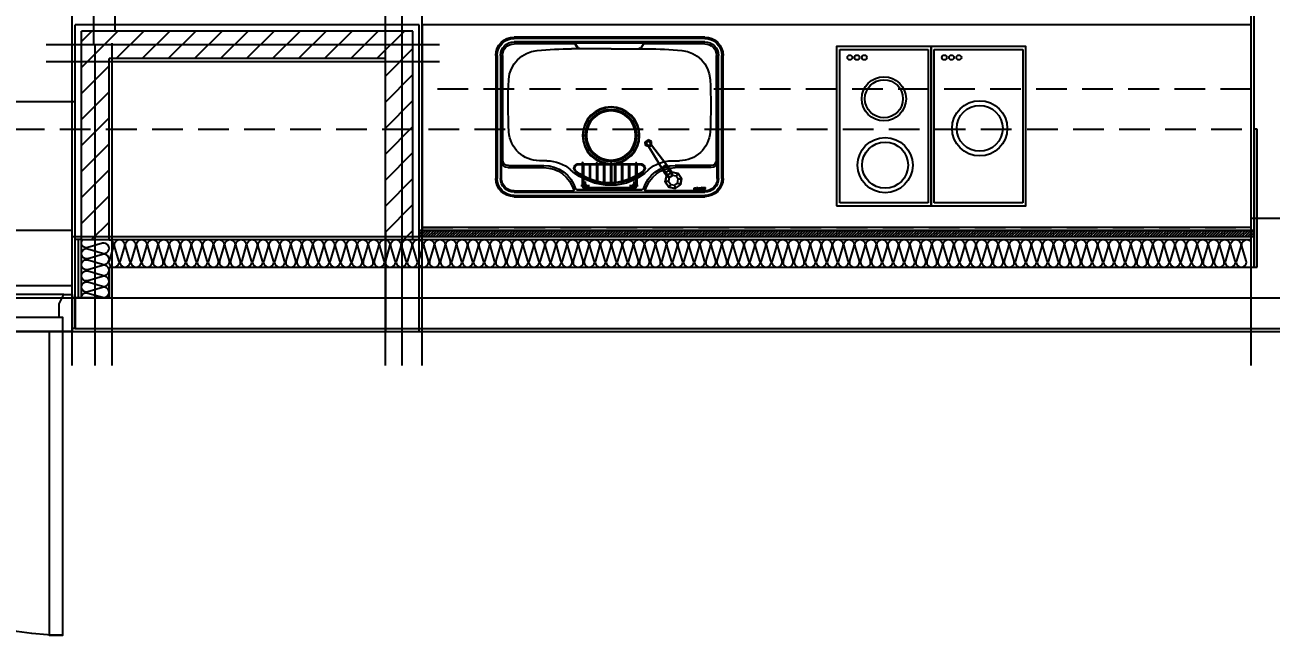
# Model space of a CAD drawing. Header units: millimetres. Extents: x 0 to 1390178, y 0 to 110113.
# Drawn here: x 723288 to 727347, y 39502 to 41491 of the extents above; entities that cross this region are included whole.
import ezdxf
from ezdxf.enums import TextEntityAlignment as Align
from ezdxf.xclip import XClip

# ---------------------------------------------------------------- set-up
doc = ezdxf.new("R2018")
doc.units = ezdxf.units.MM
doc.header["$LTSCALE"] = 100
doc.header["$XCLIPFRAME"] = 0
for name, pattern in [('X - 단위세대 확장형$0$CEN', [62, 60, -1, 0, -1]), ('X - 단위세대 확장형$0$HID', [1.5, 1, -0.5]), ('X - 단위세대 확장형$0$X-84$0$HID', [2.3, 1.5, -0.8]), ('X - 평면도$0$CEN', [62, 60, -1, 0, -1])]:
    doc.linetypes.add(name, pattern=pattern)
doc.layers.get('DEFPOINTS').update_dxf_attribs({"color": 145})
for name, color, linetype in [('SYM', 7, 'Continuous'), ('X - SHEET$0$AA-BORD-TEXT', 3, 'Continuous'), ('X - 단위세대 확장형$0$A-CEN', 1, 'X - 단위세대 확장형$0$CEN'), ('X - 단위세대 확장형$0$A-CON', 2, 'Continuous'), ('X - 단위세대 확장형$0$A-FIN', 8, 'Continuous'), ('X - 단위세대 확장형$0$A-INS', 9, 'Continuous'), ('X - 단위세대 확장형$0$A-TILE', 253, 'Continuous'), ('X - 단위세대 확장형$0$A-WALB', 3, 'Continuous'), ('X - 단위세대 확장형$0$AA-WAXM-CONC', 2, 'Continuous'), ('X - 단위세대 확장형$0$AA-XXXX-CNTL', 1, 'X - 단위세대 확장형$0$CEN'), ('X - 단위세대 확장형$0$AA-XXXX-PATT', 8, 'Continuous'), ('X - 단위세대 확장형$0$F-KIT', 6, 'Continuous'), ('X - 단위세대 확장형$0$X-25$0$AA-XXXX-FINL', 6, 'Continuous'), ('X - 단위세대 확장형$0$X-84$0$02_F-KIT', 6, 'Continuous'), ('X - 단위세대 확장형$0$X-84$0$AA-FFXM-KICH', 4, 'Continuous'), ('X - 단위세대 확장형$0$X-84$0$AA-XXXX-FINL', 6, 'Continuous'), ('X - 단위세대 확장형$0$결로방지단열재', 7, 'X - 단위세대 확장형$0$HID'), ('X - 평면도$0$AA-XXXX-CNTL', 1, 'X - 평면도$0$CEN')]:
    doc.layers.add(name, color=color, linetype=linetype)
doc.layers.add('X - 단위세대 확장형$0$A-door', color=4, linetype='Continuous', lineweight=25)
doc.layers.add('X - 단위세대 확장형$0$A-MC', color=171, linetype='Continuous', plot=False)
doc.layers.add('X - 단위세대 확장형$0$DEFPOINT', color=163, linetype='Continuous', plot=False)
doc.styles.get("Standard").update_dxf_attribs({"font": 'Dotum.ttf'})
doc.styles.add('X - SHEET$0$HAUD01', font='Dotum.ttf')

# ---------------------------------------------------------------- blocks, each defined once
blk = doc.blocks.new('X - SHEET$0$HAUDsheetV')
at = {"layer": 'X - SHEET$0$AA-BORD-TEXT', "color": 3, "style": 'X - SHEET$0$HAUD01'}
for tag, p in [('PJCode', (786, 567.935)), ('작성자', (786.112, 194.824)), ('검토자', (786.112, 181.824)), ('최종검토자', (786.112, 168.824)), ('승인자', (786.112, 155.824)), ('일자', (786.832, 144.018)), ('개정번호', (812, 65.92))]:
    blk.add_attdef(tag, text='', height=3, dxfattribs=at).set_placement(p, align=Align.MIDDLE_CENTER)
at = {"layer": 'X - SHEET$0$AA-BORD-TEXT', "color": 3, "lineweight": 30, "flags": 104}
blk.add_attdef('PJTitle', text='', height=4, dxfattribs=at).set_placement((787.248, 536.622), align=Align.MIDDLE_CENTER)
blk = doc.blocks.new('X - SHEET')
ref = blk.add_blockref('X - SHEET$0$HAUDsheetV', (-100, 0), dxfattribs=dict(xscale=100, yscale=100, zscale=100))
lines = blk.add_mtext('중랑구 상봉동 116-49번지 일원 2030 청년주택 \\P신축공사', dxfattribs={"layer": 'X - SHEET$0$AA-BORD-TEXT', "color": 3, "insert": (78624.8, 53662.2), "char_height": 5056.517, "attachment_point": 1})
ref.add_attrib('PJTitle', '', (78624.8, 53662.2), dxfattribs={"flags": 104}).embed_mtext(lines)
blk = doc.blocks.new('X - 단위세대 확장형$0$X-84$0$C5B5B6358')
at = {"layer": 'X - 단위세대 확장형$0$X-84$0$AA-FFXM-KICH', "color": 8}
for p, q in [((59.2, 520), (680.8, 520)), ((59.2, 516), (680.8, 516)), ((59.2, 505), (680.8, 505)), ((59.2, 501.3), (251.7, 501.3)), ((264.1, 497.3), (475.9, 497.3)), ((475.9, 497.3), (264.1, 497.3)), ((291, 470), (291, 498)), ((291, 493.5), (449, 493.5)), ((291, 489.5), (449, 489.5)), ((449, 470), (449, 498)), ((680.8, 501.3), (488.3, 501.3)), ((652, 494.8), (653, 494.8)), ((652, 493), (653, 493)), ((653, 497.1), (653, 494.8)), ((653, 497.1), (654.9, 497.1)), ((653, 493), (653, 490)), ((653, 490), (654.9, 490)), ((654.9, 497.1), (654.9, 490)), ((655.9, 497.1), (655.9, 490)), ((655.9, 497.1), (657.8, 497.1)), ((655.9, 490), (657.8, 490)), ((657.8, 497.1), (657.8, 490)), ((659.4, 497.1), (659.4, 495)), ((659.4, 497.1), (661.3, 497.1)), ((659.9, 492.2), (669, 492.2)), ((659.9, 492.2), (659.9, 490.6)), ((659.9, 490.6), (668.4, 490.6)), ((661.3, 497.1), (661.3, 495.2)), ((661.5, 492.9), (663.9, 492.9)), ((661.9, 494.6), (665.6, 494.6)), ((663.9, 496.2), (663.9, 492.9)), ((663.9, 496.2), (665.6, 496.2)), ((665.6, 497.1), (665.6, 496.2)), ((665.6, 497.1), (667.4, 497.1)), ((665.6, 494.6), (665.6, 492.9)), ((665.6, 492.9), (667.4, 492.9)), ((667.4, 497.1), (667.4, 492.9)), ((668.4, 497.1), (668.4, 492.9)), ((668.4, 497.1), (670.2, 497.1)), ((668.4, 492.9), (670.2, 492.9)), ((668.4, 490.6), (668.4, 489.2)), ((668.4, 489.2), (670.2, 489.2)), ((670.2, 497.1), (670.2, 492.9)), ((670.2, 491), (670.2, 489.2)), ((671.6, 492.9), (674.7, 496.3)), ((671.6, 492.9), (674, 492.9)), ((671.6, 491.9), (682.9, 491.9)), ((671.6, 491.9), (671.6, 490.3)), ((671.6, 490.3), (682.9, 490.3)), ((674, 492.9), (676.2, 495.2)), ((676.5, 497.1), (678, 497.1)), ((676.6, 495.4), (677.9, 495.4)), ((678.3, 495.2), (680.4, 492.9)), ((682.8, 492.9), (679.8, 496.3)), ((680.4, 492.9), (682.8, 492.9)), ((682.9, 491.9), (682.9, 490.3)), ((0, 59.2), (0, 460.8)), ((4, 59.2), (4, 460.8)), ((15, 59.2), (15, 460.8)), ((18.7, 460.8), (18.7, 405.6)), ((277, 484), (305, 484)), ((281, 456.5), (281, 483.5)), ((281, 415.5), (281, 449.7)), ((285, 456.5), (285, 483.5)), ((285, 415.5), (285, 451.9)), ((304.5, 415.5), (304.5, 461)), ((307.5, 415.5), (307.5, 462.2)), ((327.5, 471.6), (327.5, 473.6)), ((327.5, 415.5), (327.5, 468.5)), ((330.5, 472.3), (330.5, 473.6)), ((330.5, 415.5), (330.5, 469.3)), ((350.5, 415.5), (350.5, 472.9)), ((353.5, 415.5), (353.5, 473.3)), ((373.5, 477.5), (373.5, 479.1)), ((373.5, 415.5), (373.5, 474.5)), ((376.5, 477.5), (376.5, 479.1)), ((376.5, 415.5), (376.5, 474.5)), ((386.5, 415.5), (386.5, 473.3)), ((389.5, 415.5), (389.5, 472.9)), ((409.5, 472.3), (409.5, 473.5)), ((409.5, 415.5), (409.5, 469.3)), ((412.5, 471.6), (412.5, 473.5)), ((412.5, 415.5), (412.5, 468.5)), ((432.5, 415.5), (432.5, 462.2)), ((435, 484), (463, 484)), ((435.5, 415.5), (435.5, 461)), ((455, 456.5), (455, 483.5)), ((455, 415.5), (455, 451.9)), ((459, 456.5), (459, 483.5)), ((459, 415.5), (459, 449.7)), ((721.3, 460.7), (721.3, 405.6)), ((725, 460.8), (725, 59.2)), ((736, 460.8), (736, 59.2)), ((740, 460.8), (740, 59.2)), ((38.5, 425.3), (156, 425.3)), ((41.4, 418.4), (156, 418.4)), ((268.9, 415.5), (471.1, 415.5)), ((268.9, 412.5), (471.1, 412.5)), ((281, 410.5), (281, 412.5)), ((285, 410.5), (285, 412.5)), ((327.5, 411), (327.5, 412.5)), ((330.5, 411), (330.5, 412.5)), ((373.5, 411), (373.5, 412.5)), ((376.5, 411), (376.5, 412.5)), ((409.5, 411), (409.5, 412.5)), ((412.5, 411), (412.5, 412.5)), ((455, 410.5), (455, 412.5)), ((459, 410.5), (459, 412.5)), ((701.5, 425.3), (584, 425.3)), ((700.3, 418.4), (584, 418.4)), ((21.7, 59.2), (21.7, 398.7)), ((166, 402.9), (142.3, 402.9)), ((574, 402.9), (597.7, 402.9)), ((718.3, 400.4), (718.3, 59.2)), ((256.4, 21.7), (59.2, 21.7)), ((248, 21.7), (59.2, 21.7)), ((680.8, 15), (59.2, 15)), ((680.8, 4), (59.2, 4)), ((375, 37.9), (246.8, 37.9)), ((255, 18.3), (255, 18.2)), ((255, 18.2), (485, 18.2)), ((266.6, 33.5), (258.4, 20.6)), ((266.1, 34.8), (258.7, 23.3)), ((375, 37.9), (493.2, 37.9)), ((473.2, 33.5), (481.5, 20.6)), ((473.7, 34.8), (481.1, 23.3)), ((680.8, 21.7), (483.5, 21.7)), ((485, 18.3), (485, 18.2)), ((680.8, 0), (59.2, 0))]:
    blk.add_line(p, q, dxfattribs=at)
at = {"layer": 'X - 단위세대 확장형$0$X-84$0$AA-FFXM-KICH', "color": 8, "linetype": 'X - 단위세대 확장형$0$X-84$0$HID'}
blk.add_line((575, 450.6), (552.6, 417.4), dxfattribs=at)
for points in [[(600.9, 481.4), (604.8, 461), (593.2, 443.9), (572.9, 440), (555.7, 451.6), (551.8, 471.9), (563.4, 489.1), (583.8, 493)], [(591.9, 475.4), (594.2, 463.2), (587.2, 452.9), (575, 450.6), (564.8, 457.5), (562.4, 469.7), (569.4, 480), (581.6, 482.4)], [(591.9, 475.4), (594.2, 463.2), (587.2, 452.9), (575, 450.6), (564.8, 457.5), (562.4, 469.7), (569.4, 480), (581.6, 482.4)]]:
    blk.add_lwpolyline(points, close=True, dxfattribs=at)
at = {"layer": 'X - 단위세대 확장형$0$X-84$0$AA-FFXM-KICH', "color": 8}
for centre, radius in [((291, 484), 4), ((449, 484), 4), ((648.8, 493.9), 1.5), ((291, 484), 3), ((329, 473.6), 1.5), ((375, 479.1), 1.5), ((411, 473.5), 1.5), ((449, 484), 3), ((283, 410.5), 2), ((375, 320.5), 93.1), ((375, 320.5), 91), ((329, 411), 1.5), ((375, 411), 1.5), ((411, 411), 1.5), ((457, 410.5), 2), ((375, 320.5), 84), ((375, 320.5), 81), ((375, 320.5), 80)]:
    blk.add_circle(centre, radius, dxfattribs=at)
for centre, radius, start, end in [((59.2, 460.8), 59.2, 90, 180), ((59.2, 460.8), 55.2, 90, 180), ((59.2, 460.8), 44.2, 90, 180), ((59.2, 460.8), 40.4, 90, 180), ((156, 526.9), 101.6, 270, 343.8845), ((156, 526.9), 108.5, 270, 342.2811), ((251.7, 499.3), 2, 343.8845, 90), ((264.1, 492.4), 4.93, 90, 162.2811), ((291, 483.5), 10, 90, 180), ((291, 483.5), 6, 90, 180), ((449, 483.5), 10, 0, 90), ((449, 483.5), 6, 0, 90), ((475.9, 492.4), 4.93, 17.7189, 90), ((584, 526.9), 108.5, 197.7189, 270), ((488.3, 499.3), 2, 90, 196.1155), ((584, 526.9), 101.6, 196.1155, 270), ((648.8, 493.9), 3.34, 15.2575, 344.7425), ((661.5, 495), 2.09, 180, 270), ((661.9, 495.2), 0.64, 180, 270), ((669, 491), 1.15, 0, 90), ((676.5, 494.7), 2.4, 90, 138.3261), ((676.6, 494.9), 0.56, 90, 137.6368), ((677.9, 494.9), 0.56, 42.3632, 90), ((678, 494.7), 2.4, 41.6739, 90), ((680.8, 460.8), 59.2, 0, 90), ((680.8, 460.8), 55.2, 0, 90), ((680.8, 460.8), 44.2, 0, 90), ((680.8, 460.8), 40.4, 0, 90), ((375, 285.9), 197, 90, 131.8916), ((370, 299.1), 178.5, 51.9417, 128.0583), ((370, 299.1), 175.5, 51.9164, 128.0836), ((283, 456.5), 2, 180, 0), ((374.7, 310.2), 172.7, 45.1082, 89.8859), ((457, 456.5), 2, 180, 0), ((38.5, 405.6), 19.7, 90, 180), ((41.4, 398.7), 19.7, 90, 180), ((166, 518.9), 116, 270, 311.8916), ((268.9, 427.5), 15, 126.5158, 270), ((268.9, 427.5), 12, 126.5158, 270), ((471.1, 427.5), 15, 270, 53.4842), ((471.1, 427.5), 12, 270, 53.4842), ((574, 518.9), 116, 228.1084, 270), ((700.3, 400.4), 18, 0, 90), ((701.5, 405.6), 19.7, 0, 90), ((142.3, 302.9), 100, 90, 176.585), ((597.7, 302.9), 100, 3.415, 90), ((1619.4, 220.3), 1579.4, 176.7849, 182.9828), ((-879.4, 220.3), 1579.4, 357.0172, 3.2151), ((142, 143.6), 100, 183.1682, 265.7722), ((598, 143.6), 100, 274.2278, 356.8318), ((59.2, 59.2), 59.2, 180, 270), ((59.2, 59.2), 55.2, 180, 270), ((59.2, 59.2), 44.2, 180, 270), ((59.2, 59.2), 37.5, 180, 270), ((246.8, 1092.5), 1054.6, 263.8921, 269.9989), ((493.2, 1092.5), 1054.6, 270.0011, 276.1079), ((680.8, 59.2), 55.2, 270, 0), ((680.8, 59.2), 59.2, 270, 0), ((680.8, 59.2), 37.5, 270, 0), ((680.8, 59.2), 44.2, 270, 0), ((254.2, 23.2), 4.93, 279.1983, 327.9946), ((255.8, 25.1), 3.45, 279.1983, 327.9946), ((270.3, 32.2), 4.93, 104.4419, 147.9946), ((273.3, 29.3), 7.89, 90, 147.9946), ((271.8, 26.6), 10.7, 98.5227, 104.4419), ((466.5, 29.3), 7.89, 32.0054, 90), ((469.5, 32.2), 4.93, 32.0054, 75.5581), ((484, 25.1), 3.45, 212.0054, 260.8017), ((485.6, 23.2), 4.93, 212.0054, 262.4714)]:
    blk.add_arc(centre, radius, start, end, dxfattribs=at)
at = {"layer": 'X - 단위세대 확장형$0$X-84$0$AA-FFXM-KICH', "color": 8, "linetype": 'X - 단위세대 확장형$0$X-84$0$HID'}
for points in [[(551.8, 471.9), (562.4, 469.7), (569.4, 480), (563.4, 489.1)], [(563.4, 489.1), (569.4, 480), (581.6, 482.4), (583.8, 493)], [(591.9, 475.4), (581.6, 482.4), (583.8, 493), (600.9, 481.4)], [(542.3, 424.4), (552.6, 417.4), (575, 450.6), (564.8, 457.5)], [(575, 450.6), (564.8, 457.5), (542.3, 424.4), (552.6, 417.4)], [(542.3, 424.4), (564.8, 457.5), (564.8, 457.5), (542.3, 424.4)], [(564.8, 457.5), (550.1, 443.3), (550.1, 443.3), (555.7, 451.6)], [(567.3, 431.7), (575, 450.6), (564.8, 457.5), (550.1, 443.3)], [(572.9, 440), (567.3, 431.7), (550.1, 443.3), (555.7, 451.6)], [(564.8, 457.5), (562.4, 469.7), (551.8, 471.9), (555.7, 451.6)], [(575, 450.6), (575, 450.6), (552.6, 417.4), (575, 450.6)], [(555.7, 451.6), (564.8, 457.5), (575, 450.6), (572.9, 440)], [(567.3, 431.7), (575, 450.6), (572.9, 440), (567.3, 431.7)], [(587.2, 452.9), (575, 450.6), (572.9, 440), (593.2, 443.9)], [(604.8, 461), (594.2, 463.2), (587.2, 452.9), (593.2, 443.9)], [(600.9, 481.4), (591.9, 475.4), (594.2, 463.2), (604.8, 461)], [(506.9, 351.8), (498.3, 357.6), (550.1, 443.3), (567.3, 431.7)], [(550.1, 443.3), (550.1, 443.3), (498.3, 357.6)], [(506.9, 351.8), (567.3, 431.7), (550.1, 443.3), (498.3, 357.6)], [(567.3, 431.7), (567.3, 431.7), (506.9, 351.8)], [(486.7, 341.4), (490.8, 343.4), (491.3, 350.3), (487.5, 352.8)], [(490.8, 343.4), (496.5, 339.5), (496.2, 335), (486.7, 341.4)], [(496.2, 335), (496.5, 339.5), (502.7, 342.6), (506.5, 340)], [(503.2, 349.4), (506.9, 351.8), (498.3, 357.6), (497.5, 353.3)], [(506.9, 351.8), (507.3, 351.4), (497.8, 357.9), (498.3, 357.6)]]:
    blk.add_3dface(points, dxfattribs=at)
for points, invisible_edges in [([(564.8, 457.5), (562.4, 469.7), (569.4, 480), (581.6, 482.4)], 8), ([(575, 450.6), (564.8, 457.5), (581.6, 482.4), (591.9, 475.4)], 10), ([(591.9, 475.4), (594.2, 463.2), (587.2, 452.9), (575, 450.6)], 8), ([(498.3, 357.6), (497.8, 357.9), (487.5, 352.8), (491.3, 350.3)], 8), ([(502.7, 342.6), (496.5, 339.5), (490.8, 343.4), (491.3, 350.3)], 8), ([(491.3, 350.3), (497.5, 353.3), (498.3, 357.6)], 8), ([(491.3, 350.3), (497.5, 353.3), (503.2, 349.4), (502.7, 342.6)], 8), ([(507.3, 351.4), (506.5, 340), (502.7, 342.6), (503.2, 349.4)], 8), ([(503.2, 349.4), (506.9, 351.8), (506.9, 351.8), (507.3, 351.4)], 8)]:
    blk.add_3dface(points, dxfattribs=dict(at, invisible_edges=invisible_edges))
blk = doc.blocks.new('X - 단위세대 확장형$0$X-84$0$C4E620756')
at = {"layer": 'X - 단위세대 확장형$0$X-84$0$AA-XXXX-FINL', "color": 8}
for p, q in [((10, 10), (10, 510)), ((10, 10), (10, 510)), ((10, 510), (298, 510)), ((298, 510), (298, 10)), ((298, 510), (298, 10)), ((298, 10), (10, 10))]:
    blk.add_line(p, q, dxfattribs=at)
blk.add_lwpolyline([(308, 520), (0, 520), (0, 0), (308, 0)], close=True, dxfattribs=at)
blk.add_lwpolyline([(308, 520), (0, 520), (0, 0), (308, 0)], close=True, dxfattribs=at)
for centre, radius in [((150.2, 387.2), 89.9), ((150.2, 387.2), 89.9), ((150.2, 387.2), 74.9), ((150.2, 387.2), 74.9), ((154, 170.8), 72), ((154, 170.8), 62), ((217.8, 36.2), 8.02), ((241.9, 36.2), 8.02), ((265.2, 36.2), 8.02)]:
    blk.add_circle(centre, radius, dxfattribs=at)
blk = doc.blocks.new('X - 단위세대 확장형$0$X-84$0$C4E620756_1')
at = {"layer": 'X - 단위세대 확장형$0$X-84$0$AA-XXXX-FINL', "color": 8}
for p, q in [((10, 10), (10, 510)), ((10, 10), (10, 510)), ((10, 510), (298, 510)), ((298, 510), (298, 10)), ((298, 510), (298, 10)), ((298, 10), (10, 10))]:
    blk.add_line(p, q, dxfattribs=at)
blk.add_lwpolyline([(308, 520), (0, 520), (0, 0), (308, 0)], close=True, dxfattribs=at)
blk.add_lwpolyline([(308, 520), (0, 520), (0, 0), (308, 0)], close=True, dxfattribs=at)
for centre, radius in [((150.2, 267.2), 89.9), ((150.2, 267.2), 89.9), ((150.2, 267.2), 74.9), ((150.2, 267.2), 74.9), ((217.8, 36.2), 8.02), ((241.9, 36.2), 8.02), ((265.2, 36.2), 8.02)]:
    blk.add_circle(centre, radius, dxfattribs=at)
blk = doc.blocks.new('X - 단위세대 확장형$0$20220221_84')
at = {"layer": 'X - 단위세대 확장형$0$AA-XXXX-PATT'}
h = blk.add_hatch(dxfattribs=at)
h.set_pattern_fill('_USER', color=256, scale=60, angle=-45, style=0, pattern_type=0)
h.set_pattern_definition([(315, (-64738.11, 1086886.98), (42.426407, 42.426407), [])])
h.paths.add_polyline_path([(-7375, 7085), (-7375, 8165), (-8055, 8165), (-8055, 8075), (-7465, 8075), (-7465, 7175), (-8055, 7175), (-8055, 7085)])
h.paths.add_polyline_path([(-6935, 9425), (-6935, 11085), (-7025, 11085), (-7025, 9955), (-8035, 9955), (-8035, 9865), (-7025, 9865), (-7025, 9425)])
at = {"layer": 'X - 단위세대 확장형$0$X-25$0$AA-XXXX-FINL'}
h = blk.add_hatch(dxfattribs=at)
h.set_pattern_fill('ANSI31', color=5, scale=50, angle=810)
h.set_pattern_definition([(135, (-4375625.9846, -1357243.323), (-4.419417382, -4.419417382), [])])
h.paths.add_polyline_path([(-8045, 7065), (-8045, 4345), (-8025, 4345), (-8025, 7065)])
at = {"layer": 'X - 단위세대 확장형$0$A-CEN'}
for p, q in [((-7420, 6998.5), (-7420, 8279.6)), ((-8465.1, 8120), (-7420, 8120)), ((-7420, 8125), (-4941.8, 8125)), ((-8465.1, 7120), (-4941.8, 7120))]:
    blk.add_line(p, q, dxfattribs=at)
at = {"layer": 'X - 단위세대 확장형$0$A-FIN'}
for p, q in [((-8245, 8185), (-8055, 8185)), ((-8245, 8175), (-8055, 8175)), ((-8055, 8185), (-7355, 8185)), ((-8055, 8165), (-8055, 8185)), ((-7355, 7065), (-7355, 8185)), ((-8355, 7065), (-7355, 7065))]:
    blk.add_line(p, q, dxfattribs=at)
at = {"layer": 'X - 단위세대 확장형$0$A-INS'}
for p, q in [((-8245, 8165), (-8055, 8165)), ((-8055, 8165), (-8055, 4355))]:
    blk.add_line(p, q, dxfattribs=at)
for points in [[(-8245, 8165, -0.500912), (-8229, 8143.6), (-8243, 8096.4, 1.337394), (-8211, 8096.4), (-8225, 8143.6, -1.337394), (-8193, 8143.6), (-8207, 8096.4, 1.337394), (-8175, 8096.4), (-8189, 8143.6, -1.337394), (-8157, 8143.6), (-8171, 8096.4, 1.337394), (-8139, 8096.4), (-8153, 8143.6, -1.337394), (-8121, 8143.6), (-8135, 8096.4, 1.337394), (-8103, 8096.4), (-8117, 8143.6, -1.337394), (-8085, 8143.6), (-8099, 8096.4, 1.337394), (-8067, 8096.4), (-8081, 8143.6, -0.722154), (-8055, 8161.7, -0.722154)], [(-8055.1, 8075, -0.463805), (-8076.4, 8061), (-8123.6, 8075, 1.337394), (-8123.6, 8043), (-8076.4, 8057, -1.337395), (-8076.4, 8025), (-8123.6, 8039, 1.337395), (-8123.6, 8007), (-8076.4, 8021, -1.337394), (-8076.4, 7989), (-8123.6, 8003, 1.337394), (-8123.6, 7971), (-8076.4, 7985, -1.337394), (-8076.4, 7953), (-8123.6, 7967, 1.337394), (-8123.6, 7935), (-8076.4, 7949, -1.337394), (-8076.4, 7917), (-8123.6, 7931, 1.337395), (-8123.6, 7899), (-8076.4, 7913, -1.337395), (-8076.4, 7881), (-8123.6, 7895, 1.337394), (-8123.6, 7863), (-8076.4, 7877, -1.337394), (-8076.4, 7845), (-8123.6, 7859, 1.337394), (-8123.6, 7827), (-8076.4, 7841, -1.337394), (-8076.4, 7809), (-8123.6, 7823, 1.337394), (-8123.6, 7791), (-8076.4, 7805, -1.337395), (-8076.4, 7773), (-8123.6, 7787, 1.337395), (-8123.6, 7755), (-8076.4, 7769, -1.337394), (-8076.4, 7737), (-8123.6, 7751, 1.337394), (-8123.6, 7719), (-8076.4, 7733, -1.337394), (-8076.4, 7701), (-8123.6, 7715, 1.337394), (-8123.6, 7683), (-8076.4, 7697, -1.337394), (-8076.4, 7665), (-8123.6, 7679, 1.337395), (-8123.6, 7647), (-8076.4, 7661, -1.337395), (-8076.4, 7629), (-8123.6, 7643, 1.337394), (-8123.6, 7611), (-8076.4, 7625, -1.337394), (-8076.4, 7593), (-8123.6, 7607, 1.337394), (-8123.6, 7575), (-8076.4, 7589, -1.337394), (-8076.4, 7557), (-8123.6, 7571, 1.337394), (-8123.6, 7539), (-8076.4, 7553, -1.337395), (-8076.4, 7521), (-8123.6, 7535, 1.337395), (-8123.6, 7503), (-8076.4, 7517, -1.337394), (-8076.4, 7485), (-8123.6, 7499, 1.337394), (-8123.6, 7467), (-8076.4, 7481, -1.337394), (-8076.4, 7449), (-8123.6, 7463, 1.337394), (-8123.6, 7431), (-8076.4, 7445, -1.337394), (-8076.4, 7413), (-8123.6, 7427, 1.337395), (-8123.6, 7395), (-8076.4, 7409, -1.337395), (-8076.4, 7377), (-8123.6, 7391, 1.337394), (-8123.6, 7359), (-8076.4, 7373, -1.337394), (-8076.4, 7341), (-8123.6, 7355, 1.337394), (-8123.6, 7323), (-8076.4, 7337, -1.337394), (-8076.4, 7305), (-8123.6, 7319, 1.337394), (-8123.6, 7287), (-8076.4, 7301, -1.337395), (-8076.4, 7269), (-8123.6, 7283, 1.337395), (-8123.6, 7251), (-8076.4, 7265, -1.337394), (-8076.4, 7233), (-8123.6, 7247, 1.337394), (-8123.6, 7215), (-8076.4, 7229, -1.337394), (-8076.4, 7197), (-8123.6, 7211, 1.337394), (-8123.6, 7179), (-8076.4, 7193, -1.337394), (-8076.4, 7161), (-8123.6, 7175, 1.337395), (-8123.6, 7143), (-8076.4, 7157, -1.337395), (-8076.4, 7125), (-8123.6, 7139, 1.337394), (-8123.6, 7107), (-8076.4, 7121, -1.337394), (-8076.4, 7089), (-8123.6, 7103, 1.337394), (-8123.6, 7071), (-8076.4, 7085, -1.337394), (-8076.4, 7053), (-8123.6, 7067, 1.337394), (-8123.6, 7035), (-8076.4, 7049, -1.337395), (-8076.4, 7017), (-8123.6, 7031, 1.337395), (-8123.6, 6999), (-8076.4, 7013, -1.337394), (-8076.4, 6981), (-8123.6, 6995, 1.337394), (-8123.6, 6963), (-8076.4, 6977, -1.337394), (-8076.4, 6945), (-8123.6, 6959, 1.337394), (-8123.6, 6927), (-8076.4, 6941, -1.337394), (-8076.4, 6909), (-8123.6, 6923, 1.337395), (-8123.6, 6891), (-8076.4, 6905, -1.337395), (-8076.4, 6873), (-8123.6, 6887, 1.337394), (-8123.6, 6855), (-8076.4, 6869, -1.337394), (-8076.4, 6837), (-8123.6, 6851, 1.337394), (-8123.6, 6819), (-8076.4, 6833, -1.337394), (-8076.4, 6801), (-8123.6, 6815, 1.337394), (-8123.6, 6783), (-8076.4, 6797, -1.337395), (-8076.4, 6765), (-8123.6, 6779, 1.337395), (-8123.6, 6747), (-8076.4, 6761, -1.337394), (-8076.4, 6729), (-8123.6, 6743, 1.337394), (-8123.6, 6711), (-8076.4, 6725, -1.337394), (-8076.4, 6693), (-8123.6, 6707, 1.337394), (-8123.6, 6675), (-8076.4, 6689, -1.337394), (-8076.4, 6657), (-8123.6, 6671, 1.337395), (-8123.6, 6639), (-8076.4, 6653, -1.337395), (-8076.4, 6621), (-8123.6, 6635, 1.337394), (-8123.6, 6603), (-8076.4, 6617, -1.337394), (-8076.4, 6585), (-8123.6, 6599, 1.337394), (-8123.6, 6567), (-8076.4, 6581, -1.337394), (-8076.4, 6549), (-8123.6, 6563, 1.337394), (-8123.6, 6531), (-8076.4, 6545, -1.337394), (-8076.4, 6513), (-8123.6, 6527, 1.337394), (-8123.6, 6495), (-8076.4, 6509, -1.337394), (-8076.4, 6477), (-8123.6, 6491, 1.337394), (-8123.6, 6459), (-8076.4, 6473, -1.337394), (-8076.4, 6441), (-8123.6, 6455, 1.337394), (-8123.6, 6423), (-8076.4, 6437, -1.337394), (-8076.4, 6405), (-8123.6, 6419, 1.337394), (-8123.6, 6387), (-8076.4, 6401, -1.337394), (-8076.4, 6369), (-8123.6, 6383, 1.337394), (-8123.6, 6351), (-8076.4, 6365, -1.337394), (-8076.4, 6333), (-8123.6, 6347, 1.337394), (-8123.6, 6315), (-8076.4, 6329, -1.337394), (-8076.4, 6297), (-8123.6, 6311, 1.337394), (-8123.6, 6279), (-8076.4, 6293, -1.337394), (-8076.4, 6261), (-8123.6, 6275, 1.337394), (-8123.6, 6243), (-8076.4, 6257, -1.337394), (-8076.4, 6225), (-8123.6, 6239, 1.337394), (-8123.6, 6207), (-8076.4, 6221, -1.337394), (-8076.4, 6189), (-8123.6, 6203, 1.337394), (-8123.6, 6171), (-8076.4, 6185, -1.337394), (-8076.4, 6153), (-8123.6, 6167, 1.337394), (-8123.6, 6135), (-8076.4, 6149, -1.337394), (-8076.4, 6117), (-8123.6, 6131, 1.337394), (-8123.6, 6099), (-8076.4, 6113, -1.337394), (-8076.4, 6081), (-8123.6, 6095, 1.337394), (-8123.6, 6063), (-8076.4, 6077, -1.337394), (-8076.4, 6045), (-8123.6, 6059, 1.337394), (-8123.6, 6027), (-8076.4, 6041, -1.337394), (-8076.4, 6009), (-8123.6, 6023, 1.337394), (-8123.6, 5991), (-8076.4, 6005, -1.337394), (-8076.4, 5973), (-8123.6, 5987, 1.337394), (-8123.6, 5955), (-8076.4, 5969, -1.337394), (-8076.4, 5937), (-8123.6, 5951, 1.337394), (-8123.6, 5919), (-8076.4, 5933, -1.337394), (-8076.4, 5901), (-8123.6, 5915, 1.337394), (-8123.6, 5883), (-8076.4, 5897, -1.337394), (-8076.4, 5865), (-8123.6, 5879, 1.337394), (-8123.6, 5847), (-8076.4, 5861, -1.337394), (-8076.4, 5829), (-8123.6, 5843, 1.337394), (-8123.6, 5811), (-8076.4, 5825, -1.337394), (-8076.4, 5793), (-8123.6, 5807, 1.337394), (-8123.6, 5775), (-8076.4, 5789, -1.337394), (-8076.4, 5757), (-8123.6, 5771, 1.337394), (-8123.6, 5739), (-8076.4, 5753, -1.337394), (-8076.4, 5721), (-8123.6, 5735, 1.337394), (-8123.6, 5703), (-8076.4, 5717, -1.337394), (-8076.4, 5685), (-8123.6, 5699, 1.337394), (-8123.6, 5667), (-8076.4, 5681, -1.337394), (-8076.4, 5649), (-8123.6, 5663, 1.337394), (-8123.6, 5631), (-8076.4, 5645, -1.337394), (-8076.4, 5613), (-8123.6, 5627, 1.337394), (-8123.6, 5595), (-8076.4, 5609, -1.337394), (-8076.4, 5577), (-8123.6, 5591, 1.337394), (-8123.6, 5559), (-8076.4, 5573, -1.337394), (-8076.4, 5541), (-8123.6, 5555, 1.337394), (-8123.6, 5523), (-8076.4, 5537, -1.337394), (-8076.4, 5505), (-8123.6, 5519, 1.337394), (-8123.6, 5487), (-8076.4, 5501, -1.337394), (-8076.4, 5469), (-8123.6, 5483, 1.337394), (-8123.6, 5451), (-8076.4, 5465, -1.337394), (-8076.4, 5433), (-8123.6, 5447, 1.337394), (-8123.6, 5415), (-8076.4, 5429, -1.337394), (-8076.4, 5397), (-8123.6, 5411, 1.337394), (-8123.6, 5379), (-8076.4, 5393, -1.337394), (-8076.4, 5361), (-8123.6, 5375, 1.337394), (-8123.6, 5343), (-8076.4, 5357, -1.337394), (-8076.4, 5325), (-8123.6, 5339, 1.337394), (-8123.6, 5307), (-8076.4, 5321, -1.337394), (-8076.4, 5289), (-8123.6, 5303, 1.337394), (-8123.6, 5271), (-8076.4, 5285, -1.337394), (-8076.4, 5253), (-8123.6, 5267, 1.337394), (-8123.6, 5235), (-8076.4, 5249, -1.337394), (-8076.4, 5217), (-8123.6, 5231, 1.337394), (-8123.6, 5199), (-8076.4, 5213, -1.337394), (-8076.4, 5181), (-8123.6, 5195, 1.337394), (-8123.6, 5163), (-8076.4, 5177, -1.337394), (-8076.4, 5145), (-8123.6, 5159, 1.337394), (-8123.6, 5127), (-8076.4, 5141, -1.337394), (-8076.4, 5109), (-8123.6, 5123, 1.337394), (-8123.6, 5091), (-8076.4, 5105, -1.337394), (-8076.4, 5073), (-8123.6, 5087, 1.337394), (-8123.6, 5055), (-8076.4, 5069, -1.337394), (-8076.4, 5037), (-8123.6, 5051, 1.337394), (-8123.6, 5019), (-8076.4, 5033, -1.337394), (-8076.4, 5001), (-8123.6, 5015, 1.337394), (-8123.6, 4983), (-8076.4, 4997, -1.337394), (-8076.4, 4965), (-8123.6, 4979, 1.337394), (-8123.6, 4947), (-8076.4, 4961, -1.337394), (-8076.4, 4929), (-8123.6, 4943, 1.337394), (-8123.6, 4911), (-8076.4, 4925, -1.337394), (-8076.4, 4893), (-8123.6, 4907, 1.337394), (-8123.6, 4875), (-8076.4, 4889, -1.337394), (-8076.4, 4857), (-8123.6, 4871, 1.337394), (-8123.6, 4839), (-8076.4, 4853, -1.337394), (-8076.4, 4821), (-8123.6, 4835, 1.337394), (-8123.6, 4803), (-8076.4, 4817, -1.337394), (-8076.4, 4785), (-8123.6, 4799, 1.337394), (-8123.6, 4767), (-8076.4, 4781, -1.337394), (-8076.4, 4749), (-8123.6, 4763, 1.337394), (-8123.6, 4731), (-8076.4, 4745, -1.337394), (-8076.4, 4713), (-8123.6, 4727, 1.337394), (-8123.6, 4695), (-8076.4, 4709, -1.337394), (-8076.4, 4677), (-8123.6, 4691, 1.337394), (-8123.6, 4659), (-8076.4, 4673, -1.337394), (-8076.4, 4641), (-8123.6, 4655, 1.337395), (-8123.6, 4623), (-8076.4, 4637, -1.337395), (-8076.4, 4605), (-8123.6, 4619, 1.337394), (-8123.6, 4587), (-8076.4, 4601, -1.337394), (-8076.4, 4569), (-8123.6, 4583, 1.337394), (-8123.6, 4551), (-8076.4, 4565, -1.337394), (-8076.4, 4533), (-8123.6, 4547, 1.337394), (-8123.6, 4515), (-8076.4, 4529, -1.337395), (-8076.4, 4497), (-8123.6, 4511, 1.337395), (-8123.6, 4479), (-8076.4, 4493, -1.337394), (-8076.4, 4461), (-8123.6, 4475, 1.337394), (-8123.6, 4443), (-8076.4, 4457, -1.337394), (-8076.4, 4425), (-8123.6, 4439, 1.337394), (-8123.6, 4407), (-8076.4, 4421, -1.337394), (-8076.4, 4389), (-8123.6, 4403, 1.337395), (-8123.6, 4371), (-8076.4, 4385, -0.866659), (-8062.6, 4355)]]:
    blk.add_lwpolyline(points, format="xyb", dxfattribs=at)
at = {"layer": 'X - 단위세대 확장형$0$A-MC'}
for p, q in [((-8355, -201.8), (-8355, 11185)), ((-8025, 8195), (-8025, 11185)), ((-7475, 6998.5), (-7475, 8279.6)), ((-8465.1, 8195), (-4941.8, 8195)), ((-8045, 8195), (-8045, 4355)), ((-8465.1, 8065), (-7415, 8065)), ((-7375, 8055), (-4941.8, 8055)), ((-8465.1, 7175), (-4941.8, 7175)), ((-8465.1, 7055), (-4941.8, 7055)), ((-8015, 4355), (-8015, 7055)), ((-8465.1, 4355), (-4946.8, 4355)), ((-7985, 4355), (-7985, 415))]:
    blk.add_line(p, q, dxfattribs=at)
at = {"layer": 'X - 단위세대 확장형$0$A-TILE'}
for p, q in [((-7604.7, 9395), (-7604.7, 8185)), ((-8204.7, 9255), (-8204.7, 8195))]:
    blk.add_line(p, q, dxfattribs=at)
at = {"layer": 'X - 단위세대 확장형$0$A-WALB'}
for p, q in [((-8055, 8165), (-7375, 8165)), ((-8055, 8165), (-8055, 8075)), ((-7375, 7085), (-7375, 8165)), ((-8055, 8075), (-7465, 8075)), ((-7465, 7175), (-7465, 8075)), ((-8055, 7175), (-7465, 7175)), ((-8055, 7175), (-8055, 7085)), ((-8055, 7085), (-7375, 7085))]:
    blk.add_line(p, q, dxfattribs=at)
at = {"layer": 'X - 단위세대 확장형$0$AA-WAXM-CONC'}
for p, q in [((-8245, 8185), (-8345, 8185)), ((-8345, 8185), (-8345, 65)), ((-8245, 8075), (-8245, 8185)), ((-8145, 8075), (-8245, 8075)), ((-8145, 8075), (-8145, 4345)), ((-8145, 4345), (-5005, 4345))]:
    blk.add_line(p, q, dxfattribs=at)
at = {"layer": 'X - 단위세대 확장형$0$AA-XXXX-CNTL'}
blk.add_line((-8245, 11185), (-8245, -201.8), dxfattribs=at)
at = {"layer": 'X - 단위세대 확장형$0$DEFPOINT'}
blk.add_line((-8025, 7175), (-8355, 7175), dxfattribs=at)
at = {"layer": 'X - 단위세대 확장형$0$F-KIT', "color": 5, "linetype": 'X - 단위세대 확장형$0$HID'}
blk.add_lwpolyline([(-7565, 4355), (-7565, 7055), (-8015, 7055), (-8015, 4355)], close=True, dxfattribs=at)
at = {"layer": 'X - 단위세대 확장형$0$X-25$0$AA-XXXX-FINL', "color": 5}
blk.add_lwpolyline([(-8045, 7065), (-8045, 4345), (-8025, 4345), (-8025, 7065), (-8045, 7065)], dxfattribs=at)
at = {"layer": 'X - 단위세대 확장형$0$X-84$0$02_F-KIT'}
blk.add_lwpolyline([(-7355, 4355), (-7355, 7055), (-8025, 7055), (-8025, 4355)], close=True, dxfattribs=at)
at = {"layer": 'X - 단위세대 확장형$0$X-84$0$AA-XXXX-FINL', "ltscale": 0.5, "xscale": -1.000000000000001, "rotation": 90}
blk.add_blockref('X - 단위세대 확장형$0$X-84$0$C5B5B6358', (-7395, 6815), dxfattribs=at)
at = {"layer": 'X - 단위세대 확장형$0$X-84$0$AA-XXXX-FINL', "linetype": 'ByBlock', "ltscale": 2, "zscale": -1, "rotation": 90}
for name, p in [('X - 단위세대 확장형$0$X-84$0$C4E620756', (-7425, 5397)), ('X - 단위세대 확장형$0$X-84$0$C4E620756_1', (-7425, 5089))]:
    blk.add_blockref(name, p, dxfattribs=at)
blk = doc.blocks.new('X - 단위세대 확장형$0$D2-1050')
at = {"layer": 'DEFPOINTS'}
for p, q in [((-150, 109), (-150, 209)), ((1140, 109), (1140, 209)), ((-40, 109), (-150, 109)), ((-40, 9), (-40, 109)), ((-40, 109), (-30, 109)), ((1030, 109), (1020, 109)), ((1030, 9), (1030, 109)), ((1030, 109), (1140, 109)), ((-40, 9), (-30, 9)), ((1030, 9), (1020, 9))]:
    blk.add_line(p, q, dxfattribs=at)
at = {"layer": 'X - 단위세대 확장형$0$A-door', "color": 8}
for p, q in [((-3, 120), (993, 120)), ((12, 45), (978, 45)), ((0, 0), (990, 0))]:
    blk.add_line(p, q, dxfattribs=at)
at = {"layer": 'X - 단위세대 확장형$0$A-door'}
for points in [[(-30, 0), (0, 0), (0, 45), (12, 45), (12, 90), (-3, 120), (-30, 120)], [(1020, 0), (990, 0), (990, 45), (978, 45), (978, 90), (993, 120), (1020, 120)], [(45, 0), (45, -990), (0, -990), (0, 0)]]:
    blk.add_lwpolyline(points, close=True, dxfattribs=at)
at = {"layer": 'X - 단위세대 확장형$0$A-door', "color": 1}
blk.add_arc((0, 0), 990, 270, 0, dxfattribs=at)
blk = doc.blocks.new('X - 단위세대 확장형$0$20220222-결로')
at = {"layer": 'X - 단위세대 확장형$0$A-CON'}
for p, q in [((4070, 17700), (4060, 17700)), ((4070, 17250), (4070, 17700)), ((4060, 17250), (4070, 17250))]:
    blk.add_line(p, q, dxfattribs=at)
at = {"layer": 'X - 단위세대 확장형$0$A-CON', "color": 8}
blk.add_line((4060, 17700), (4060, 17250), dxfattribs=at)
at = {"layer": 'X - 단위세대 확장형$0$결로방지단열재'}
blk.add_line((-2680, 17700), (4060, 17700), dxfattribs=at)
blk = doc.blocks.new('X - 단위세대 확장형', base_point=(-475.4, -286.7))
at = {"layer": 'X - 단위세대 확장형$0$A-door', "xscale": -1}
blk.add_blockref('X - 단위세대 확장형$0$D2-1050', (70662, 56384.1), dxfattribs=at)
at = {"rotation": 90}
blk.add_blockref('X - 단위세대 확장형$0$20220221_84', (78887, 64738.1), dxfattribs=at)
blk.add_blockref('X - 단위세대 확장형$0$20220222-결로', (70482, 39343.1))
blk = doc.blocks.new('X - 평면도', base_point=(-475.4, -286.7))
at = {"layer": 'X - 평면도$0$AA-XXXX-CNTL'}
blk.add_line((1035286.2, 56493.1), (1096213.6, 56493.1), dxfattribs=at)

msp = doc.modelspace()

# ---------------------------------------------------------------- block references
at = {"layer": 'SYM'}
ref = msp.add_blockref('X - 단위세대 확장형', (652274.7, -16179.1), dxfattribs=at)
XClip(ref).set_block_clipping_path([(27286.2339647645, 22495.2025850526), (88213.6007378809, 68689.6277392105)])

# ---------------------------------------------------------------- next in the draw order: block references
ref = msp.add_blockref('X - 평면도', (-355725.3, -16179.1))
XClip(ref).set_block_clipping_path([(1027249.9161542748, 15892.4151621381), (1111249.9161542747, 75292.4151621381)])

# ---------------------------------------------------------------- next in the draw order: block references
msp.add_blockref('X - SHEET', (588000, 0))

doc.saveas('drawing.dxf')
